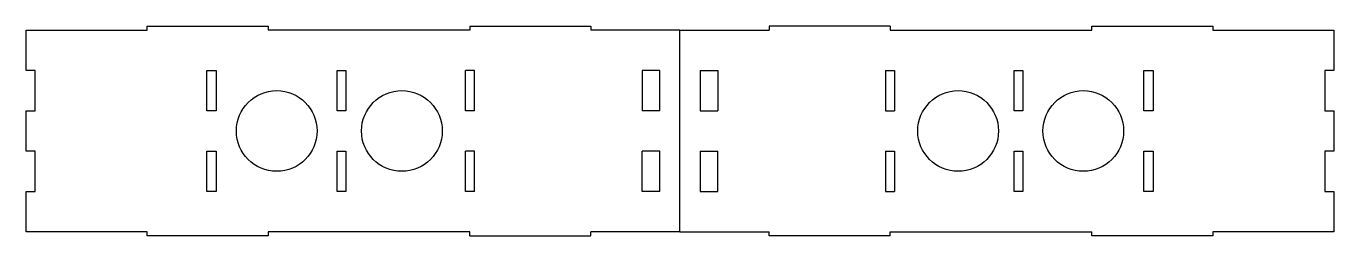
# Model space of a CAD drawing. Header units: millimetres. Extents: x 1969 to 2293, y 1021 to 1073.
import ezdxf

# ---------------------------------------------------------------- set-up
doc = ezdxf.new("R2010")
doc.units = ezdxf.units.MM
doc.layers.add('2mm层板', color=1, linetype='Continuous')

msp = doc.modelspace()

# ---------------------------------------------------------------- linework, layer by layer
at = {"layer": '2mm层板'}
for p, q in [((2079.36, 1073.39), (2079.36, 1072.39)), ((2079.36, 1073.39), (2109.36, 1073.39)), ((2109.36, 1073.39), (2109.36, 1072.39)), ((2153.57, 1073.39), (2153.57, 1072.39)), ((2183.57, 1073.39), (2153.57, 1073.39)), ((2183.57, 1073.39), (2183.57, 1072.39)), ((2079.36, 1072.39), (2029.44, 1072.39)), ((2131.46, 1072.39), (2109.36, 1072.39)), ((2131.46, 1022.39), (2131.46, 1072.39)), ((2131.46, 1072.39), (2153.57, 1072.39)), ((2183.57, 1072.39), (2233.49, 1072.39)), ((2080.54, 1062.39), (2078.34, 1062.39)), ((2078.34, 1052.39), (2078.34, 1062.39)), ((2080.54, 1052.39), (2080.54, 1062.39)), ((2126.46, 1062.39), (2122.06, 1062.39)), ((2122.06, 1062.39), (2122.06, 1052.39)), ((2126.46, 1052.39), (2126.46, 1062.39)), ((2136.46, 1062.39), (2140.86, 1062.39)), ((2136.46, 1062.39), (2136.46, 1052.39)), ((2140.86, 1062.39), (2140.86, 1052.39)), ((2182.39, 1062.39), (2184.59, 1062.39)), ((2182.39, 1062.39), (2182.39, 1052.39)), ((2184.59, 1062.39), (2184.59, 1052.39)), ((2080.54, 1052.39), (2078.34, 1052.39)), ((2126.46, 1052.39), (2122.06, 1052.39)), ((2136.46, 1052.39), (2140.86, 1052.39)), ((2182.39, 1052.39), (2184.59, 1052.39)), ((2080.54, 1042.39), (2078.34, 1042.39)), ((2078.34, 1032.39), (2078.34, 1042.39)), ((2080.54, 1032.39), (2080.54, 1042.39)), ((2126.46, 1042.39), (2122.06, 1042.39)), ((2122.06, 1032.39), (2122.06, 1042.39)), ((2126.46, 1032.39), (2126.46, 1042.39)), ((2136.46, 1042.39), (2140.86, 1042.39)), ((2136.46, 1042.39), (2136.46, 1032.39)), ((2140.86, 1032.39), (2140.86, 1042.39)), ((2182.39, 1042.39), (2184.59, 1042.39)), ((2182.39, 1042.39), (2182.39, 1032.39)), ((2184.59, 1042.39), (2184.59, 1032.39)), ((2080.54, 1032.39), (2078.34, 1032.39)), ((2126.46, 1032.39), (2122.06, 1032.39)), ((2136.46, 1032.39), (2140.86, 1032.39)), ((2182.39, 1032.39), (2184.59, 1032.39)), ((2079.36, 1022.39), (2029.44, 1022.39)), ((2079.36, 1021.39), (2079.36, 1022.39)), ((2079.36, 1021.39), (2109.36, 1021.39)), ((2109.36, 1021.39), (2109.36, 1022.39)), ((2131.46, 1022.39), (2109.36, 1022.39)), ((2131.46, 1022.39), (2153.57, 1022.39)), ((2153.57, 1021.39), (2153.57, 1022.39)), ((2183.57, 1021.39), (2153.57, 1021.39)), ((2183.57, 1021.39), (2183.57, 1022.39)), ((2183.57, 1022.39), (2233.49, 1022.39))]:
    msp.add_line(p, q, dxfattribs=at)
for points in [[(2029.44, 1022.39), (2029.44, 1021.39), (1999.44, 1021.39), (1999.44, 1022.39), (1969.44, 1022.39), (1969.44, 1032.39), (1971.64, 1032.39), (1971.64, 1042.39), (1969.44, 1042.39), (1969.44, 1052.39), (1971.64, 1052.39), (1971.64, 1062.39), (1969.44, 1062.39), (1969.44, 1072.39), (1999.44, 1072.39), (1999.44, 1073.39), (2029.44, 1073.39), (2029.44, 1072.39)], [(2233.49, 1072.39), (2233.49, 1073.39), (2263.49, 1073.39), (2263.49, 1072.39), (2293.49, 1072.39), (2293.49, 1062.39), (2291.29, 1062.39), (2291.29, 1052.39), (2293.49, 1052.39), (2293.49, 1042.39), (2291.29, 1042.39), (2291.29, 1032.39), (2293.49, 1032.39), (2293.49, 1022.39), (2263.49, 1022.39), (2263.49, 1021.39), (2233.49, 1021.39), (2233.49, 1022.39)]]:
    msp.add_lwpolyline(points, dxfattribs=at)
for points in [[(2016.54, 1052.39), (2014.24, 1052.4), (2014.24, 1062.39), (2016.54, 1062.39)], [(2048.69, 1052.38), (2046.49, 1052.39), (2046.49, 1062.38), (2048.69, 1062.38)], [(2214.24, 1062.39), (2216.44, 1062.38), (2216.44, 1052.39), (2214.24, 1052.39)], [(2246.39, 1062.39), (2248.69, 1062.38), (2248.69, 1052.39), (2246.39, 1052.39)], [(2016.54, 1032.39), (2014.24, 1032.4), (2014.24, 1042.39), (2016.54, 1042.39)], [(2048.69, 1032.39), (2046.49, 1032.4), (2046.49, 1042.39), (2048.69, 1042.39)], [(2214.24, 1042.4), (2216.44, 1042.39), (2216.44, 1032.4), (2214.24, 1032.4)], [(2246.39, 1042.39), (2248.69, 1042.38), (2248.69, 1032.39), (2246.39, 1032.39)]]:
    msp.add_lwpolyline(points, close=True, dxfattribs=at)
for centre in [(2031.54, 1047.39), (2062.54, 1047.39), (2200.39, 1047.39), (2231.39, 1047.39)]:
    msp.add_circle(centre, 10, dxfattribs=at)

doc.saveas('drawing.dxf')
